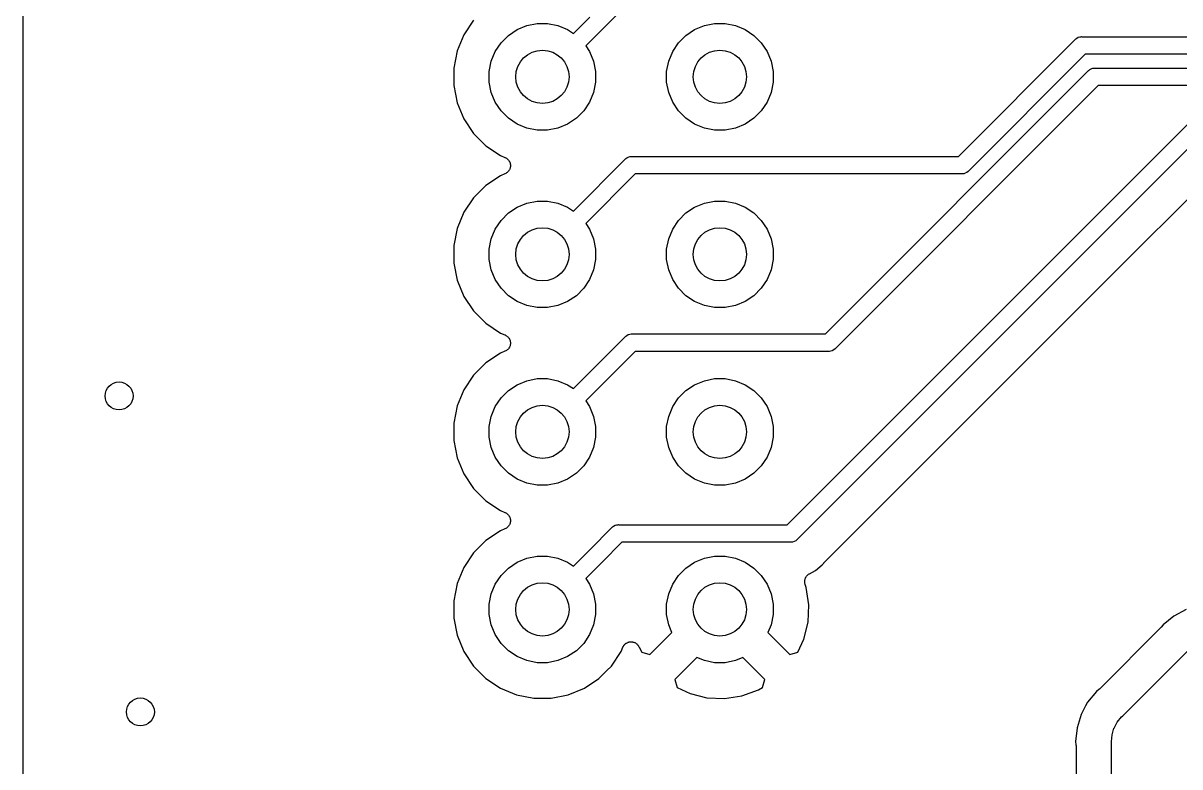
# Model space of a CAD drawing. Extents: x 2.49 to 6.38, y -5.9 to -3.86.
# Drawn here: x 2.489 to 3.14, y -5.013 to -4.595 of the extents above; entities that cross this region are included whole.
import ezdxf

# ---------------------------------------------------------------- set-up
doc = ezdxf.new("R2010")
doc.units = 0
doc.header["$MEASUREMENT"] = 0
doc.layers.add('BLACK', color=7, linetype='CONTINUOUS')

msp = doc.modelspace()

# ---------------------------------------------------------------- linework, layer by layer
at = {"layer": 'BLACK', "linetype": 'CONTINUOUS'}
for p, q in [((2.4885, -5.04109), (2.4885, -4.00851)), ((2.84478, -4.56809), (2.81475, -4.59811)), ((2.74226, -4.59293), (2.73679, -4.60112)), ((2.77235, -4.59596), (2.77815, -4.5948)), ((2.77815, -4.5948), (2.78406, -4.5948)), ((2.78406, -4.5948), (2.78985, -4.59596)), ((2.79856, -4.60039), (2.80779, -4.59115)), ((2.87235, -4.59596), (2.87815, -4.5948)), ((2.87815, -4.5948), (2.88406, -4.5948)), ((2.88406, -4.5948), (2.88985, -4.59596)), ((2.73679, -4.60112), (2.73302, -4.61022)), ((2.7578, -4.60568), (2.76198, -4.6015)), ((2.76198, -4.6015), (2.76689, -4.59822)), ((2.76689, -4.59822), (2.77235, -4.59596)), ((2.78985, -4.59596), (2.79531, -4.59822)), ((2.79531, -4.59822), (2.79856, -4.60039)), ((2.81475, -4.59811), (2.80552, -4.60735)), ((2.81475, -4.59811), (2.81475, -4.59811)), ((2.8578, -4.60568), (2.86198, -4.6015)), ((2.86198, -4.6015), (2.86689, -4.59822)), ((2.86689, -4.59822), (2.87235, -4.59596)), ((2.88985, -4.59596), (2.89531, -4.59822)), ((2.89531, -4.59822), (2.90023, -4.6015)), ((2.90023, -4.6015), (2.9044, -4.60568)), ((2.75452, -4.61059), (2.7578, -4.60568)), ((2.80552, -4.60735), (2.80769, -4.61059)), ((2.85452, -4.61059), (2.8578, -4.60568)), ((2.9044, -4.60568), (2.90769, -4.61059)), ((3.01547, -4.66963), (3.08129, -4.60381)), ((3.08129, -4.60381), (3.08145, -4.60362)), ((3.08145, -4.60362), (3.08164, -4.60347)), ((3.08164, -4.60347), (3.0822, -4.60301)), ((3.08164, -4.60347), (3.08164, -4.60347)), ((3.0822, -4.60301), (3.08305, -4.60255)), ((3.08305, -4.60255), (3.08321, -4.6025)), ((3.08321, -4.6025), (3.08398, -4.60227)), ((3.08398, -4.60227), (3.0847, -4.6022)), ((3.0847, -4.6022), (3.08495, -4.60217)), ((3.0847, -4.6022), (3.0847, -4.6022)), ((3.08495, -4.60217), (3.08519, -4.6022)), ((3.08519, -4.6022), (3.813, -4.6022)), ((2.73302, -4.61022), (2.7311, -4.61988)), ((2.75226, -4.61605), (2.75452, -4.61059)), ((2.80769, -4.61059), (2.80995, -4.61605)), ((2.85226, -4.61605), (2.85452, -4.61059)), ((2.90769, -4.61059), (2.90995, -4.61605)), ((3.08698, -4.61204), (3.02116, -4.67786)), ((3.81121, -4.61204), (3.08698, -4.61204)), ((2.7311, -4.61988), (2.7311, -4.62973)), ((2.7511, -4.62185), (2.75226, -4.61605)), ((2.80995, -4.61605), (2.8111, -4.62185)), ((2.8511, -4.62185), (2.85226, -4.61605)), ((2.90995, -4.61605), (2.9111, -4.62185)), ((3.08879, -4.62134), (3.089, -4.62117)), ((3.089, -4.62117), (3.08954, -4.62072)), ((3.08954, -4.62072), (3.09039, -4.62027)), ((3.09039, -4.62027), (3.09065, -4.62019)), ((3.09065, -4.62019), (3.09132, -4.61998)), ((3.09132, -4.61998), (3.09204, -4.61991)), ((3.09204, -4.61991), (3.09228, -4.61989)), ((3.09204, -4.61991), (3.09204, -4.61991)), ((3.09228, -4.61989), (3.09252, -4.61991)), ((3.09252, -4.61991), (3.80566, -4.61991)), ((2.7511, -4.62776), (2.7511, -4.62185)), ((2.8111, -4.62185), (2.8111, -4.62776)), ((2.8511, -4.62776), (2.8511, -4.62185)), ((2.9111, -4.62185), (2.9111, -4.62776)), ((2.94053, -4.76963), (3.08863, -4.62153)), ((3.08863, -4.62153), (3.08879, -4.62134)), ((2.7311, -4.62973), (2.73302, -4.63939)), ((2.75226, -4.63355), (2.7511, -4.62776)), ((2.75452, -4.63901), (2.75226, -4.63355)), ((2.80995, -4.63355), (2.80769, -4.63901)), ((2.8111, -4.62776), (2.80995, -4.63355)), ((2.85226, -4.63355), (2.8511, -4.62776)), ((2.85452, -4.63901), (2.85226, -4.63355)), ((2.90995, -4.63355), (2.90769, -4.63901)), ((2.9111, -4.62776), (2.90995, -4.63355)), ((3.09432, -4.62976), (2.94622, -4.77786)), ((3.80387, -4.62976), (3.09432, -4.62976)), ((2.73302, -4.63939), (2.73679, -4.64849)), ((2.7578, -4.64393), (2.75452, -4.63901)), ((2.80769, -4.63901), (2.8044, -4.64393)), ((2.8578, -4.64393), (2.85452, -4.63901)), ((2.90769, -4.63901), (2.9044, -4.64393)), ((2.91907, -4.87709), (3.15692, -4.63924)), ((2.76198, -4.64811), (2.7578, -4.64393)), ((2.8044, -4.64393), (2.80023, -4.64811)), ((2.86198, -4.64811), (2.8578, -4.64393)), ((2.9044, -4.64393), (2.90023, -4.64811)), ((2.73679, -4.64849), (2.74226, -4.65668)), ((2.76689, -4.65139), (2.76198, -4.64811)), ((2.77235, -4.65365), (2.76689, -4.65139)), ((2.77815, -4.6548), (2.77235, -4.65365)), ((2.78985, -4.65365), (2.78406, -4.6548)), ((2.79531, -4.65139), (2.78985, -4.65365)), ((2.80023, -4.64811), (2.79531, -4.65139)), ((2.86689, -4.65139), (2.86198, -4.64811)), ((2.87235, -4.65365), (2.86689, -4.65139)), ((2.87815, -4.6548), (2.87235, -4.65365)), ((2.88985, -4.65365), (2.88406, -4.6548)), ((2.89531, -4.65139), (2.88985, -4.65365)), ((2.90023, -4.64811), (2.89531, -4.65139)), ((3.16261, -4.64747), (2.92476, -4.88532)), ((2.74226, -4.65668), (2.74923, -4.66364)), ((2.78406, -4.6548), (2.77815, -4.6548)), ((2.88406, -4.6548), (2.87815, -4.6548)), ((2.74923, -4.66364), (2.75742, -4.66911)), ((2.75742, -4.66911), (2.76, -4.67018)), ((2.76, -4.67018), (2.76005, -4.6702)), ((2.76005, -4.6702), (2.76005, -4.6702)), ((2.76005, -4.6702), (2.76005, -4.6702)), ((2.76005, -4.6702), (2.76007, -4.67021)), ((2.76007, -4.67021), (2.76049, -4.67044)), ((2.76049, -4.67044), (2.76091, -4.67067)), ((2.76091, -4.67067), (2.76092, -4.67068)), ((2.76092, -4.67068), (2.76092, -4.67068)), ((2.76092, -4.67068), (2.76129, -4.67099)), ((2.76129, -4.67099), (2.76166, -4.6713)), ((2.76166, -4.6713), (2.76166, -4.67131)), ((2.76166, -4.67131), (2.76167, -4.67131)), ((2.76167, -4.67131), (2.76197, -4.67168)), ((2.76197, -4.67168), (2.76227, -4.67206)), ((2.76227, -4.67206), (2.76227, -4.67207)), ((2.76227, -4.67207), (2.76228, -4.67207)), ((2.76228, -4.67207), (2.7625, -4.67249)), ((2.7625, -4.67249), (2.76272, -4.67292)), ((2.76272, -4.67292), (2.76273, -4.67293)), ((2.76273, -4.67293), (2.76273, -4.67294)), ((2.76273, -4.67294), (2.76287, -4.6734)), ((2.79856, -4.70039), (2.8277, -4.67124)), ((2.8277, -4.67124), (2.82786, -4.67105)), ((2.82786, -4.67105), (2.82804, -4.6709)), ((2.82804, -4.6709), (2.82805, -4.6709)), ((2.82805, -4.6709), (2.82861, -4.67044)), ((2.82861, -4.67044), (2.82946, -4.66998)), ((2.82946, -4.66998), (2.83039, -4.6697)), ((2.83039, -4.6697), (2.83111, -4.66963)), ((2.83111, -4.66963), (2.83135, -4.66961)), ((2.83111, -4.66963), (2.83111, -4.66963)), ((2.83135, -4.66961), (2.8316, -4.66963)), ((2.8316, -4.66963), (3.01547, -4.66963)), ((3.10174, -4.73662), (3.16943, -4.66894)), ((2.76, -4.67942), (2.75742, -4.68049)), ((2.76043, -4.67919), (2.76, -4.67942)), ((2.76085, -4.67897), (2.76043, -4.67919)), ((2.76086, -4.67897), (2.76085, -4.67897)), ((2.76087, -4.67896), (2.76086, -4.67897)), ((2.76124, -4.67866), (2.76087, -4.67896)), ((2.76161, -4.67836), (2.76124, -4.67866)), ((2.76162, -4.67834), (2.76161, -4.67835)), ((2.76161, -4.67835), (2.76161, -4.67836)), ((2.76193, -4.67797), (2.76162, -4.67834)), ((2.76223, -4.67761), (2.76193, -4.67797)), ((2.76224, -4.6776), (2.76223, -4.67761)), ((2.76247, -4.67716), (2.76224, -4.67759)), ((2.76224, -4.67759), (2.76224, -4.6776)), ((2.7627, -4.67675), (2.76247, -4.67716)), ((2.76285, -4.67627), (2.7627, -4.67673)), ((2.7627, -4.67673), (2.7627, -4.67674)), ((2.7627, -4.67674), (2.7627, -4.67675)), ((2.76299, -4.67582), (2.76285, -4.67627)), ((2.76287, -4.6734), (2.763, -4.67386)), ((2.76304, -4.67532), (2.76299, -4.6758)), ((2.76299, -4.6758), (2.76299, -4.67581)), ((2.76299, -4.67581), (2.76299, -4.67582)), ((2.763, -4.67386), (2.763, -4.67387)), ((2.763, -4.67387), (2.763, -4.67387)), ((2.763, -4.67387), (2.76305, -4.67435)), ((2.76309, -4.67485), (2.76304, -4.67532)), ((2.76305, -4.67435), (2.76309, -4.67483)), ((2.76309, -4.67483), (2.76309, -4.67484)), ((2.76309, -4.67484), (2.76309, -4.67485)), ((2.83339, -4.67947), (2.80552, -4.70735)), ((3.01727, -4.67947), (2.83339, -4.67947)), ((3.01751, -4.6795), (3.01727, -4.67947)), ((3.01775, -4.67947), (3.01751, -4.6795)), ((3.01848, -4.6794), (3.01775, -4.67947)), ((3.01775, -4.67947), (3.01775, -4.67947)), ((3.0194, -4.67912), (3.01848, -4.6794)), ((3.02026, -4.67866), (3.0194, -4.67912)), ((3.02101, -4.67805), (3.02026, -4.67866)), ((3.02116, -4.67786), (3.02101, -4.67805)), ((2.74923, -4.68597), (2.74226, -4.69293)), ((2.75742, -4.68049), (2.74923, -4.68597)), ((2.74226, -4.69293), (2.73679, -4.70112)), ((2.76198, -4.7015), (2.76689, -4.69822)), ((2.76689, -4.69822), (2.77235, -4.69596)), ((2.77235, -4.69596), (2.77815, -4.6948)), ((2.77815, -4.6948), (2.78406, -4.6948)), ((2.78406, -4.6948), (2.78985, -4.69596)), ((2.78985, -4.69596), (2.79531, -4.69822)), ((2.79531, -4.69822), (2.79856, -4.70039)), ((2.86198, -4.7015), (2.86689, -4.69822)), ((2.86689, -4.69822), (2.87235, -4.69596)), ((2.87235, -4.69596), (2.87815, -4.6948)), ((2.87815, -4.6948), (2.88406, -4.6948)), ((2.88406, -4.6948), (2.88985, -4.69596)), ((2.88985, -4.69596), (2.89531, -4.69822)), ((2.89531, -4.69822), (2.90023, -4.7015)), ((2.73679, -4.70112), (2.73302, -4.71022)), ((2.75452, -4.71059), (2.7578, -4.70568)), ((2.7578, -4.70568), (2.76198, -4.7015)), ((2.85452, -4.71059), (2.8578, -4.70568)), ((2.8578, -4.70568), (2.86198, -4.7015)), ((2.90023, -4.7015), (2.9044, -4.70568)), ((2.9044, -4.70568), (2.90769, -4.71059)), ((2.73302, -4.71022), (2.7311, -4.71988)), ((2.75226, -4.71605), (2.75452, -4.71059)), ((2.80552, -4.70735), (2.80769, -4.71059)), ((2.80769, -4.71059), (2.80995, -4.71605)), ((2.85226, -4.71605), (2.85452, -4.71059)), ((2.90769, -4.71059), (2.90995, -4.71605)), ((2.7511, -4.72185), (2.75226, -4.71605)), ((2.80995, -4.71605), (2.8111, -4.72185)), ((2.8511, -4.72185), (2.85226, -4.71605)), ((2.90995, -4.71605), (2.9111, -4.72185)), ((2.7311, -4.71988), (2.7311, -4.72973)), ((2.7511, -4.72776), (2.7511, -4.72185)), ((2.8111, -4.72185), (2.8111, -4.72776)), ((2.8511, -4.72776), (2.8511, -4.72185)), ((2.9111, -4.72185), (2.9111, -4.72776)), ((2.7311, -4.72973), (2.73302, -4.73939)), ((2.75226, -4.73355), (2.7511, -4.72776)), ((2.8111, -4.72776), (2.80995, -4.73355)), ((2.85226, -4.73355), (2.8511, -4.72776)), ((2.9111, -4.72776), (2.90995, -4.73355)), ((2.75452, -4.73901), (2.75226, -4.73355)), ((2.80995, -4.73355), (2.80769, -4.73901)), ((2.85452, -4.73901), (2.85226, -4.73355)), ((2.90995, -4.73355), (2.90769, -4.73901)), ((2.9732, -4.86517), (3.10174, -4.73662)), ((3.10174, -4.73662), (3.10174, -4.73662)), ((2.73302, -4.73939), (2.73679, -4.74849)), ((2.7578, -4.74393), (2.75452, -4.73901)), ((2.76198, -4.74811), (2.7578, -4.74393)), ((2.8044, -4.74393), (2.80023, -4.74811)), ((2.80769, -4.73901), (2.8044, -4.74393)), ((2.8578, -4.74393), (2.85452, -4.73901)), ((2.86198, -4.74811), (2.8578, -4.74393)), ((2.9044, -4.74393), (2.90023, -4.74811)), ((2.90769, -4.73901), (2.9044, -4.74393)), ((2.73679, -4.74849), (2.74226, -4.75668)), ((2.76689, -4.75139), (2.76198, -4.74811)), ((2.77235, -4.75365), (2.76689, -4.75139)), ((2.79531, -4.75139), (2.78985, -4.75365)), ((2.80023, -4.74811), (2.79531, -4.75139)), ((2.86689, -4.75139), (2.86198, -4.74811)), ((2.87235, -4.75365), (2.86689, -4.75139)), ((2.89531, -4.75139), (2.88985, -4.75365)), ((2.90023, -4.74811), (2.89531, -4.75139)), ((2.74226, -4.75668), (2.74923, -4.76364)), ((2.77815, -4.7548), (2.77235, -4.75365)), ((2.78406, -4.7548), (2.77815, -4.7548)), ((2.78985, -4.75365), (2.78406, -4.7548)), ((2.87815, -4.7548), (2.87235, -4.75365)), ((2.88406, -4.7548), (2.87815, -4.7548)), ((2.88985, -4.75365), (2.88406, -4.7548)), ((2.74923, -4.76364), (2.75742, -4.76911)), ((2.75742, -4.76911), (2.76, -4.77018)), ((2.76, -4.77018), (2.76005, -4.7702)), ((2.76005, -4.7702), (2.76005, -4.7702)), ((2.76005, -4.7702), (2.76005, -4.7702)), ((2.76005, -4.7702), (2.76007, -4.77021)), ((2.76007, -4.77021), (2.76049, -4.77044)), ((2.76049, -4.77044), (2.76091, -4.77067)), ((2.76091, -4.77067), (2.76092, -4.77068)), ((2.76092, -4.77068), (2.76092, -4.77068)), ((2.76092, -4.77068), (2.76129, -4.77099)), ((2.76129, -4.77099), (2.76166, -4.7713)), ((2.8277, -4.77124), (2.82786, -4.77105)), ((2.82786, -4.77105), (2.82807, -4.77088)), ((2.82807, -4.77088), (2.82861, -4.77044)), ((2.82861, -4.77044), (2.82946, -4.76998)), ((2.82946, -4.76998), (2.82954, -4.76996)), ((2.82954, -4.76996), (2.83039, -4.7697)), ((2.83039, -4.7697), (2.83111, -4.76963)), ((2.83111, -4.76963), (2.83135, -4.76961)), ((2.83111, -4.76963), (2.83111, -4.76963)), ((2.83135, -4.76961), (2.8316, -4.76963)), ((2.8316, -4.76963), (2.94053, -4.76963)), ((2.76166, -4.7713), (2.76166, -4.77131)), ((2.76166, -4.77131), (2.76167, -4.77131)), ((2.76167, -4.77131), (2.76197, -4.77168)), ((2.76223, -4.77761), (2.76193, -4.77797)), ((2.76197, -4.77168), (2.76227, -4.77206)), ((2.76224, -4.7776), (2.76223, -4.77761)), ((2.76247, -4.77716), (2.76224, -4.77759)), ((2.76224, -4.77759), (2.76224, -4.7776)), ((2.76227, -4.77206), (2.76227, -4.77207)), ((2.76227, -4.77207), (2.76228, -4.77207)), ((2.76228, -4.77207), (2.7625, -4.7725)), ((2.7627, -4.77675), (2.76247, -4.77716)), ((2.7625, -4.7725), (2.76272, -4.77292)), ((2.76285, -4.77627), (2.7627, -4.77673)), ((2.7627, -4.77673), (2.7627, -4.77674)), ((2.7627, -4.77674), (2.7627, -4.77675)), ((2.76272, -4.77292), (2.76273, -4.77293)), ((2.76273, -4.77293), (2.76273, -4.77294)), ((2.76273, -4.77294), (2.76287, -4.7734)), ((2.76299, -4.77582), (2.76285, -4.77627)), ((2.76287, -4.7734), (2.763, -4.77386)), ((2.76304, -4.77532), (2.76299, -4.7758)), ((2.76299, -4.7758), (2.76299, -4.77581)), ((2.76299, -4.77581), (2.76299, -4.77582)), ((2.763, -4.77386), (2.763, -4.77387)), ((2.763, -4.77387), (2.763, -4.77387)), ((2.763, -4.77387), (2.76305, -4.77436)), ((2.76309, -4.77485), (2.76304, -4.77532)), ((2.76305, -4.77436), (2.76309, -4.77483)), ((2.76309, -4.77483), (2.76309, -4.77484)), ((2.76309, -4.77484), (2.76309, -4.77485)), ((2.80779, -4.79115), (2.8277, -4.77124)), ((2.75742, -4.78049), (2.74923, -4.78597)), ((2.76, -4.77942), (2.75742, -4.78049)), ((2.76043, -4.77919), (2.76, -4.77942)), ((2.76085, -4.77897), (2.76043, -4.77919)), ((2.76086, -4.77897), (2.76085, -4.77897)), ((2.76087, -4.77896), (2.76086, -4.77897)), ((2.76124, -4.77866), (2.76087, -4.77896)), ((2.76161, -4.77836), (2.76124, -4.77866)), ((2.76162, -4.77834), (2.76161, -4.77835)), ((2.76161, -4.77835), (2.76161, -4.77836)), ((2.76193, -4.77797), (2.76162, -4.77834)), ((2.83339, -4.77947), (2.81475, -4.79811)), ((2.94233, -4.77947), (2.83339, -4.77947)), ((2.94257, -4.7795), (2.94233, -4.77947)), ((2.94281, -4.77947), (2.94257, -4.7795)), ((2.94353, -4.7794), (2.94281, -4.77947)), ((2.94281, -4.77947), (2.94281, -4.77947)), ((2.94446, -4.77912), (2.94353, -4.7794)), ((2.94531, -4.77866), (2.94446, -4.77912)), ((2.94606, -4.77805), (2.94531, -4.77866)), ((2.94622, -4.77786), (2.94606, -4.77805)), ((2.74923, -4.78597), (2.74226, -4.79293)), ((2.74226, -4.79293), (2.73679, -4.80112)), ((2.76689, -4.79822), (2.77235, -4.79596)), ((2.77235, -4.79596), (2.77815, -4.7948)), ((2.77815, -4.7948), (2.78406, -4.7948)), ((2.78406, -4.7948), (2.78985, -4.79596)), ((2.78985, -4.79596), (2.79531, -4.79822)), ((2.79856, -4.80039), (2.80779, -4.79115)), ((2.80779, -4.79115), (2.80779, -4.79115)), ((2.86689, -4.79822), (2.87235, -4.79596)), ((2.87235, -4.79596), (2.87815, -4.7948)), ((2.87815, -4.7948), (2.88406, -4.7948)), ((2.88406, -4.7948), (2.88985, -4.79596)), ((2.88985, -4.79596), (2.89531, -4.79822)), ((2.73679, -4.80112), (2.73302, -4.81022)), ((2.7578, -4.80568), (2.76198, -4.8015)), ((2.76198, -4.8015), (2.76689, -4.79822)), ((2.79531, -4.79822), (2.79856, -4.80039)), ((2.81475, -4.79811), (2.80552, -4.80735)), ((2.81475, -4.79811), (2.81475, -4.79811)), ((2.8578, -4.80568), (2.86198, -4.8015)), ((2.86198, -4.8015), (2.86689, -4.79822)), ((2.89531, -4.79822), (2.90023, -4.8015)), ((2.90023, -4.8015), (2.9044, -4.80568)), ((2.73302, -4.81022), (2.7311, -4.81988)), ((2.75452, -4.81059), (2.7578, -4.80568)), ((2.80552, -4.80735), (2.80769, -4.81059)), ((2.85452, -4.81059), (2.8578, -4.80568)), ((2.9044, -4.80568), (2.90769, -4.81059)), ((2.7511, -4.82185), (2.75226, -4.81605)), ((2.75226, -4.81605), (2.75452, -4.81059)), ((2.80769, -4.81059), (2.80995, -4.81605)), ((2.80995, -4.81605), (2.8111, -4.82185)), ((2.8511, -4.82185), (2.85226, -4.81605)), ((2.85226, -4.81605), (2.85452, -4.81059)), ((2.90769, -4.81059), (2.90995, -4.81605)), ((2.90995, -4.81605), (2.9111, -4.82185)), ((2.7311, -4.81988), (2.7311, -4.82973)), ((2.7511, -4.82776), (2.7511, -4.82185)), ((2.8111, -4.82185), (2.8111, -4.82776)), ((2.8511, -4.82776), (2.8511, -4.82185)), ((2.9111, -4.82185), (2.9111, -4.82776)), ((2.7311, -4.82973), (2.73302, -4.83939)), ((2.75226, -4.83355), (2.7511, -4.82776)), ((2.8111, -4.82776), (2.80995, -4.83355)), ((2.85226, -4.83355), (2.8511, -4.82776)), ((2.9111, -4.82776), (2.90995, -4.83355)), ((2.75452, -4.83901), (2.75226, -4.83355)), ((2.80995, -4.83355), (2.80769, -4.83901)), ((2.85452, -4.83901), (2.85226, -4.83355)), ((2.90995, -4.83355), (2.90769, -4.83901)), ((2.73302, -4.83939), (2.73679, -4.84849)), ((2.7578, -4.84393), (2.75452, -4.83901)), ((2.80769, -4.83901), (2.8044, -4.84393)), ((2.8578, -4.84393), (2.85452, -4.83901)), ((2.90769, -4.83901), (2.9044, -4.84393)), ((2.73679, -4.84849), (2.74226, -4.85668)), ((2.76198, -4.84811), (2.7578, -4.84393)), ((2.76689, -4.85139), (2.76198, -4.84811)), ((2.80023, -4.84811), (2.79531, -4.85139)), ((2.8044, -4.84393), (2.80023, -4.84811)), ((2.86198, -4.84811), (2.8578, -4.84393)), ((2.86689, -4.85139), (2.86198, -4.84811)), ((2.90023, -4.84811), (2.89531, -4.85139)), ((2.9044, -4.84393), (2.90023, -4.84811)), ((2.77235, -4.85365), (2.76689, -4.85139)), ((2.77815, -4.8548), (2.77235, -4.85365)), ((2.78406, -4.8548), (2.77815, -4.8548)), ((2.78985, -4.85365), (2.78406, -4.8548)), ((2.79531, -4.85139), (2.78985, -4.85365)), ((2.87235, -4.85365), (2.86689, -4.85139)), ((2.87815, -4.8548), (2.87235, -4.85365)), ((2.88406, -4.8548), (2.87815, -4.8548)), ((2.88985, -4.85365), (2.88406, -4.8548)), ((2.89531, -4.85139), (2.88985, -4.85365)), ((2.74226, -4.85668), (2.74923, -4.86364)), ((2.74923, -4.86364), (2.75742, -4.86911)), ((2.93977, -4.89859), (2.9732, -4.86517)), ((2.9732, -4.86517), (2.9732, -4.86517)), ((2.75742, -4.86911), (2.76, -4.87018)), ((2.76, -4.87018), (2.76005, -4.8702)), ((2.76005, -4.8702), (2.76005, -4.8702)), ((2.76005, -4.8702), (2.76005, -4.8702)), ((2.76005, -4.8702), (2.76007, -4.87021)), ((2.76007, -4.87021), (2.76049, -4.87045)), ((2.76049, -4.87045), (2.76091, -4.87067)), ((2.76091, -4.87067), (2.76092, -4.87068)), ((2.76092, -4.87068), (2.76092, -4.87068)), ((2.76092, -4.87068), (2.76129, -4.87099)), ((2.76129, -4.87099), (2.76166, -4.8713)), ((2.76166, -4.8713), (2.76166, -4.87131)), ((2.76166, -4.87131), (2.76167, -4.87131)), ((2.76167, -4.87131), (2.76197, -4.87168)), ((2.76197, -4.87168), (2.76227, -4.87206)), ((2.76227, -4.87206), (2.76227, -4.87207)), ((2.76227, -4.87207), (2.76228, -4.87207)), ((2.76228, -4.87207), (2.7625, -4.8725)), ((2.7625, -4.8725), (2.76272, -4.87292)), ((2.76272, -4.87292), (2.76273, -4.87293)), ((2.76273, -4.87293), (2.76273, -4.87294)), ((2.76273, -4.87294), (2.76286, -4.8734)), ((2.76286, -4.8734), (2.763, -4.87386)), ((2.76304, -4.87532), (2.76299, -4.8758)), ((2.763, -4.87386), (2.763, -4.87387)), ((2.763, -4.87387), (2.763, -4.87387)), ((2.763, -4.87387), (2.76305, -4.87436)), ((2.76309, -4.87485), (2.76304, -4.87532)), ((2.76305, -4.87436), (2.76309, -4.87483)), ((2.76309, -4.87483), (2.76309, -4.87484)), ((2.76309, -4.87484), (2.76309, -4.87485)), ((2.75742, -4.88049), (2.74923, -4.88597)), ((2.76, -4.87942), (2.75742, -4.88049)), ((2.76043, -4.87919), (2.76, -4.87942)), ((2.76085, -4.87897), (2.76043, -4.87919)), ((2.76086, -4.87897), (2.76085, -4.87897)), ((2.76087, -4.87896), (2.76086, -4.87897)), ((2.76124, -4.87866), (2.76087, -4.87896)), ((2.76161, -4.87836), (2.76124, -4.87866)), ((2.76162, -4.87834), (2.76161, -4.87835)), ((2.76161, -4.87835), (2.76161, -4.87836)), ((2.76193, -4.87797), (2.76162, -4.87834)), ((2.76223, -4.87761), (2.76193, -4.87797)), ((2.76224, -4.8776), (2.76223, -4.87761)), ((2.76247, -4.87716), (2.76224, -4.87759)), ((2.76224, -4.87759), (2.76224, -4.8776)), ((2.7627, -4.87675), (2.76247, -4.87716)), ((2.76285, -4.87627), (2.7627, -4.87673)), ((2.7627, -4.87673), (2.7627, -4.87674)), ((2.7627, -4.87674), (2.7627, -4.87675)), ((2.76299, -4.87582), (2.76285, -4.87627)), ((2.76299, -4.8758), (2.76299, -4.87581)), ((2.76299, -4.87581), (2.76299, -4.87582)), ((2.80779, -4.89115), (2.82025, -4.8787)), ((2.82025, -4.8787), (2.8204, -4.87851)), ((2.8204, -4.87851), (2.82059, -4.87836)), ((2.82059, -4.87836), (2.82113, -4.87792)), ((2.82059, -4.87836), (2.82059, -4.87836)), ((2.82113, -4.87792), (2.82115, -4.8779)), ((2.82115, -4.8779), (2.82201, -4.87744)), ((2.82201, -4.87744), (2.82293, -4.87716)), ((2.82293, -4.87716), (2.82366, -4.87709)), ((2.82366, -4.87709), (2.8239, -4.87706)), ((2.82366, -4.87709), (2.82366, -4.87709)), ((2.8239, -4.87706), (2.82414, -4.87709)), ((2.82414, -4.87709), (2.91907, -4.87709)), ((2.74923, -4.88597), (2.74226, -4.89293)), ((2.82594, -4.88693), (2.81475, -4.89811)), ((2.92087, -4.88693), (2.82594, -4.88693)), ((2.92111, -4.88695), (2.92087, -4.88693)), ((2.92135, -4.88693), (2.92111, -4.88695)), ((2.92208, -4.88686), (2.92135, -4.88693)), ((2.92135, -4.88693), (2.92135, -4.88693)), ((2.923, -4.88658), (2.92208, -4.88686)), ((2.92386, -4.88612), (2.923, -4.88658)), ((2.92461, -4.8855), (2.92386, -4.88612)), ((2.92476, -4.88532), (2.92461, -4.8855)), ((2.74226, -4.89293), (2.73679, -4.90112)), ((2.77235, -4.89596), (2.77815, -4.8948)), ((2.77815, -4.8948), (2.78406, -4.8948)), ((2.78406, -4.8948), (2.78985, -4.89596)), ((2.79856, -4.90039), (2.80779, -4.89115)), ((2.80779, -4.89115), (2.80779, -4.89115)), ((2.87235, -4.89596), (2.87815, -4.8948)), ((2.87815, -4.8948), (2.88406, -4.8948)), ((2.88406, -4.8948), (2.88985, -4.89596)), ((2.73679, -4.90112), (2.73302, -4.91022)), ((2.76198, -4.9015), (2.76689, -4.89822)), ((2.76689, -4.89822), (2.77235, -4.89596)), ((2.78985, -4.89596), (2.79531, -4.89822)), ((2.79531, -4.89822), (2.79856, -4.90039)), ((2.81475, -4.89811), (2.80552, -4.90735)), ((2.81475, -4.89811), (2.81475, -4.89811)), ((2.86198, -4.9015), (2.86689, -4.89822)), ((2.86689, -4.89822), (2.87235, -4.89596)), ((2.88985, -4.89596), (2.89531, -4.89822)), ((2.89531, -4.89822), (2.90023, -4.9015)), ((2.93502, -4.90283), (2.93882, -4.89972)), ((2.93882, -4.89972), (2.93944, -4.89895)), ((2.93944, -4.89895), (2.93949, -4.8989)), ((2.93949, -4.8989), (2.93964, -4.89875)), ((2.93964, -4.89875), (2.93977, -4.89859)), ((2.75452, -4.91059), (2.7578, -4.90568)), ((2.7578, -4.90568), (2.76198, -4.9015)), ((2.80552, -4.90735), (2.80769, -4.91059)), ((2.85452, -4.91059), (2.8578, -4.90568)), ((2.8578, -4.90568), (2.86198, -4.9015)), ((2.90023, -4.9015), (2.9044, -4.90568)), ((2.9044, -4.90568), (2.90769, -4.91059)), ((2.92901, -4.90821), (2.92907, -4.90784)), ((2.92907, -4.90784), (2.9291, -4.90774)), ((2.9291, -4.90774), (2.92912, -4.90763)), ((2.92912, -4.90763), (2.92927, -4.90728)), ((2.92927, -4.90728), (2.9294, -4.90692)), ((2.9294, -4.90692), (2.92946, -4.90683)), ((2.92946, -4.90683), (2.9295, -4.90673)), ((2.9295, -4.90673), (2.92971, -4.90641)), ((2.92971, -4.90641), (2.92991, -4.90609)), ((2.92991, -4.90609), (2.92998, -4.90601)), ((2.92998, -4.90601), (2.93004, -4.90592)), ((2.93004, -4.90592), (2.93031, -4.90565)), ((2.93031, -4.90565), (2.93057, -4.90537)), ((2.93057, -4.90537), (2.93066, -4.90531)), ((2.93066, -4.90531), (2.93074, -4.90523)), ((2.93074, -4.90523), (2.93105, -4.90502)), ((2.93105, -4.90502), (2.93136, -4.90479)), ((2.93136, -4.90479), (2.93146, -4.90475)), ((2.93146, -4.90475), (2.93155, -4.90469)), ((2.93155, -4.90469), (2.93502, -4.90283)), ((2.73302, -4.91022), (2.7311, -4.91988)), ((2.75226, -4.91605), (2.75452, -4.91059)), ((2.80769, -4.91059), (2.80995, -4.91605)), ((2.85226, -4.91605), (2.85452, -4.91059)), ((2.90769, -4.91059), (2.90995, -4.91605)), ((2.92891, -4.9088), (2.92893, -4.90869)), ((2.92893, -4.90918), (2.92891, -4.9088)), ((2.92893, -4.90858), (2.92901, -4.90821)), ((2.92893, -4.90869), (2.92893, -4.90858)), ((2.92893, -4.90956), (2.92893, -4.90918)), ((2.92895, -4.90967), (2.92893, -4.90956)), ((2.92895, -4.90978), (2.92895, -4.90967)), ((2.92904, -4.91015), (2.92895, -4.90978)), ((2.92911, -4.91052), (2.92904, -4.91015)), ((2.92915, -4.91062), (2.92911, -4.91052)), ((2.92918, -4.91073), (2.92915, -4.91062)), ((2.9292, -4.91079), (2.92918, -4.91073)), ((2.92981, -4.91249), (2.9292, -4.91079)), ((2.93128, -4.92223), (2.92981, -4.91249)), ((2.7311, -4.91988), (2.7311, -4.92973)), ((2.7511, -4.92185), (2.75226, -4.91605)), ((2.80995, -4.91605), (2.8111, -4.92185)), ((2.8511, -4.92185), (2.85226, -4.91605)), ((2.90995, -4.91605), (2.9111, -4.92185)), ((2.7511, -4.92776), (2.7511, -4.92185)), ((2.8111, -4.92185), (2.8111, -4.92776)), ((2.8511, -4.92776), (2.8511, -4.92185)), ((2.9111, -4.92185), (2.9111, -4.92776)), ((2.93082, -4.93206), (2.93128, -4.92223)), ((3.14377, -4.92487), (3.13687, -4.92856)), ((2.7311, -4.92973), (2.73302, -4.93939)), ((2.75226, -4.93355), (2.7511, -4.92776)), ((2.75452, -4.93901), (2.75226, -4.93355)), ((2.80995, -4.93355), (2.80769, -4.93901)), ((2.8111, -4.92776), (2.80995, -4.93355)), ((2.85226, -4.93355), (2.8511, -4.92776)), ((2.854, -4.93776), (2.85226, -4.93355)), ((2.90995, -4.93355), (2.90821, -4.93776)), ((2.9111, -4.92776), (2.90995, -4.93355)), ((2.92845, -4.94162), (2.93082, -4.93206)), ((3.13083, -4.93352), (3.12974, -4.93484)), ((3.13687, -4.92856), (3.13083, -4.93352)), ((2.73302, -4.93939), (2.73679, -4.94849)), ((2.7578, -4.94393), (2.75452, -4.93901)), ((2.80769, -4.93901), (2.8044, -4.94393)), ((2.84162, -4.95015), (2.854, -4.93776)), ((2.90821, -4.93776), (2.92059, -4.95015)), ((3.12941, -4.9352), (3.09495, -4.96967)), ((3.12955, -4.93504), (3.12941, -4.9352)), ((3.1297, -4.93489), (3.12955, -4.93504)), ((3.12974, -4.93484), (3.1297, -4.93489)), ((2.76198, -4.94811), (2.7578, -4.94393)), ((2.8044, -4.94393), (2.80023, -4.94811)), ((2.82541, -4.94849), (2.82639, -4.94612)), ((2.82639, -4.94612), (2.82642, -4.94606)), ((2.82642, -4.94606), (2.82647, -4.94596)), ((2.82647, -4.94596), (2.82651, -4.94586)), ((2.82651, -4.94586), (2.82671, -4.94553)), ((2.82671, -4.94553), (2.82689, -4.9452)), ((2.82689, -4.9452), (2.82696, -4.94512)), ((2.82696, -4.94512), (2.82702, -4.94503)), ((2.82702, -4.94503), (2.82727, -4.94475)), ((2.82727, -4.94475), (2.82752, -4.94446)), ((2.82752, -4.94446), (2.8276, -4.94439)), ((2.8276, -4.94439), (2.82768, -4.94431)), ((2.82768, -4.94431), (2.82798, -4.94408)), ((2.82798, -4.94408), (2.82828, -4.94385)), ((2.82828, -4.94385), (2.82838, -4.94379)), ((2.82838, -4.94379), (2.82847, -4.94373)), ((2.82847, -4.94373), (2.82881, -4.94357)), ((2.82881, -4.94357), (2.82915, -4.94339)), ((2.82915, -4.94339), (2.82925, -4.94336)), ((2.82925, -4.94336), (2.82935, -4.94332)), ((2.82935, -4.94332), (2.82972, -4.94323)), ((2.82972, -4.94323), (2.83008, -4.94312)), ((2.83008, -4.94312), (2.83019, -4.94311)), ((2.83019, -4.94311), (2.8303, -4.94309)), ((2.8303, -4.94309), (2.83068, -4.94307)), ((2.83068, -4.94307), (2.83106, -4.94303)), ((2.83106, -4.94303), (2.83116, -4.94305)), ((2.83116, -4.94305), (2.83127, -4.94304)), ((2.83127, -4.94304), (2.83165, -4.9431)), ((2.83165, -4.9431), (2.83203, -4.94314)), ((2.83203, -4.94314), (2.83213, -4.94317)), ((2.83213, -4.94317), (2.83224, -4.94319)), ((2.83224, -4.94319), (2.83259, -4.94331)), ((2.83259, -4.94331), (2.83296, -4.94343)), ((2.83296, -4.94343), (2.83305, -4.94348)), ((2.83305, -4.94348), (2.83315, -4.94352)), ((2.83315, -4.94352), (2.83348, -4.94371)), ((2.83348, -4.94371), (2.83381, -4.94389)), ((2.83381, -4.94389), (2.8339, -4.94396)), ((2.8339, -4.94396), (2.83399, -4.94402)), ((2.83399, -4.94402), (2.83427, -4.94427)), ((2.83427, -4.94427), (2.83457, -4.94452)), ((2.83457, -4.94452), (2.83463, -4.9446)), ((2.83463, -4.9446), (2.83471, -4.94467)), ((2.83471, -4.94467), (2.83494, -4.94498)), ((2.83494, -4.94498), (2.83518, -4.94527)), ((2.83518, -4.94527), (2.83523, -4.94537)), ((2.83523, -4.94537), (2.8353, -4.94546)), ((2.8353, -4.94546), (2.83546, -4.9458)), ((2.83546, -4.9458), (2.83564, -4.94614)), ((2.83564, -4.94614), (2.83567, -4.94624)), ((2.83567, -4.94624), (2.83572, -4.94634)), ((2.83572, -4.94634), (2.83578, -4.94651)), ((2.83578, -4.94651), (2.83704, -4.94887)), ((2.92502, -4.94891), (2.92845, -4.94162)), ((2.73679, -4.94849), (2.74226, -4.95668)), ((2.76689, -4.95139), (2.76198, -4.94811)), ((2.77235, -4.95365), (2.76689, -4.95139)), ((2.79531, -4.95139), (2.78985, -4.95365)), ((2.80023, -4.94811), (2.79531, -4.95139)), ((2.81994, -4.95668), (2.82541, -4.94849)), ((2.83704, -4.94887), (2.84162, -4.95015)), ((2.86814, -4.95191), (2.85576, -4.96429)), ((2.87235, -4.95365), (2.86814, -4.95191)), ((2.89406, -4.95191), (2.88985, -4.95365)), ((2.90644, -4.96429), (2.89406, -4.95191)), ((2.92059, -4.95015), (2.92502, -4.94891)), ((3.10822, -4.98468), (3.14442, -4.94848)), ((2.74226, -4.95668), (2.74923, -4.96364)), ((2.77815, -4.9548), (2.77235, -4.95365)), ((2.78406, -4.9548), (2.77815, -4.9548)), ((2.78985, -4.95365), (2.78406, -4.9548)), ((2.81298, -4.96364), (2.81733, -4.95928)), ((2.81733, -4.95928), (2.81994, -4.95668)), ((2.81733, -4.95928), (2.81733, -4.95928)), ((2.87815, -4.9548), (2.87235, -4.95365)), ((2.88406, -4.9548), (2.87815, -4.9548)), ((2.88985, -4.95365), (2.88406, -4.9548)), ((2.74923, -4.96364), (2.75742, -4.96911)), ((2.80479, -4.96911), (2.81298, -4.96364)), ((2.85576, -4.96429), (2.857, -4.96872)), ((2.90517, -4.96887), (2.90644, -4.96429)), ((2.75742, -4.96911), (2.76652, -4.97288)), ((2.76652, -4.97288), (2.77618, -4.9748)), ((2.78603, -4.9748), (2.79569, -4.97288)), ((2.79569, -4.97288), (2.80479, -4.96911)), ((2.857, -4.96872), (2.86428, -4.97215)), ((2.86428, -4.97215), (2.87384, -4.97452)), ((2.89342, -4.97351), (2.90281, -4.97013)), ((2.90281, -4.97013), (2.90517, -4.96887)), ((3.09326, -4.97109), (3.0883, -4.97713)), ((3.09458, -4.97), (3.09326, -4.97109)), ((3.09473, -4.96985), (3.09458, -4.97)), ((3.0949, -4.96972), (3.09473, -4.96985)), ((3.09495, -4.96967), (3.0949, -4.96972)), ((2.77618, -4.9748), (2.78603, -4.9748)), ((2.87384, -4.97452), (2.88368, -4.97498)), ((2.88368, -4.97498), (2.89342, -4.97351)), ((3.08721, -4.97917), (3.08462, -4.98402)), ((3.0883, -4.97713), (3.08721, -4.97917)), ((3.08721, -4.97917), (3.08721, -4.97917)), ((3.08462, -4.98402), (3.08235, -4.9915)), ((3.10501, -4.98829), (3.10747, -4.9853)), ((3.10747, -4.9853), (3.10822, -4.98468)), ((3.08235, -4.9915), (3.08158, -4.99928)), ((3.10206, -4.99542), (3.10318, -4.99171)), ((3.10318, -4.99171), (3.10324, -4.9916)), ((3.10324, -4.9916), (3.10501, -4.98829)), ((3.10168, -4.99928), (3.10206, -4.99542)), ((3.08158, -4.99928), (3.08175, -5.00099)), ((3.08175, -5.00099), (3.08175, -5.00106)), ((3.08175, -5.00106), (3.08175, -5.00127)), ((3.08175, -5.00127), (3.08177, -5.00148)), ((3.08177, -5.00148), (3.08177, -5.03114)), ((3.10177, -5.00025), (3.10168, -4.99928)), ((3.10177, -5.05007), (3.10177, -5.00025))]:
    msp.add_line(p, q, dxfattribs=at)
at = {"layer": 'BLACK'}
for centre, radius in [((2.7811, -4.6248), 0.015), ((2.8811, -4.6248), 0.015), ((2.7811, -4.7248), 0.015), ((2.8811, -4.7248), 0.015), ((2.54257, -4.80455), 0.00787), ((2.7811, -4.8248), 0.015), ((2.8811, -4.8248), 0.015), ((2.7811, -4.9248), 0.015), ((2.8811, -4.9248), 0.015), ((2.55457, -4.98255), 0.00787)]:
    msp.add_circle(centre, radius, dxfattribs=at)

doc.saveas('drawing.dxf')
